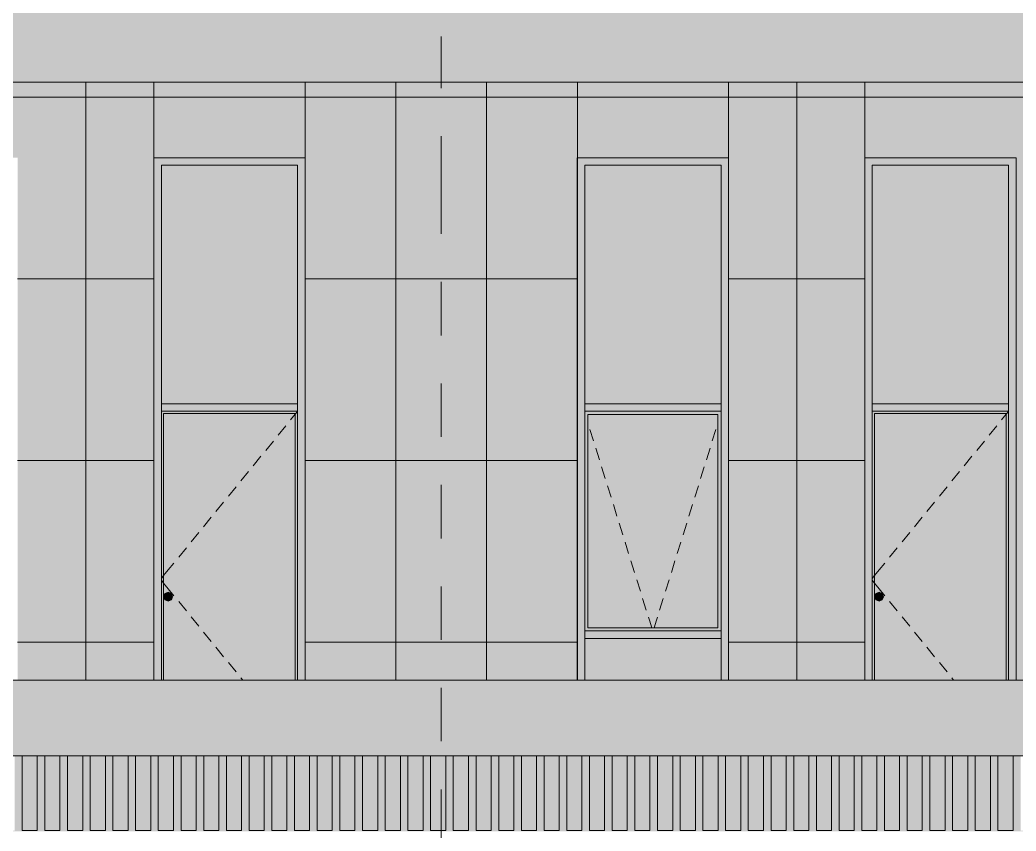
# Model space of a CAD drawing. Header units: millimetres. Extents: x 1499747 to 4341325, y -28481 to 441852.
# Drawn here: x 4110778 to 4117362, y 368581 to 373938 of the extents above; entities that cross this region are included whole.
import ezdxf

# ---------------------------------------------------------------- set-up
doc = ezdxf.new("R2010")
doc.units = ezdxf.units.MM
doc.header["$MEASUREMENT"] = 0
doc.layers.add('Чертеж и Рисунок', color=7, linetype='Continuous')

msp = doc.modelspace()

# ---------------------------------------------------------------- hatches: boundary and pattern name
at = {"layer": 'Чертеж и Рисунок', "linetype": 'Continuous', "lineweight": 0, "true_color": 0xbc9a89}
msp.add_hatch(color=33, dxfattribs=at).paths.add_polyline_path([(4127512.7, 374028.4), (4104262.7, 374028.4), (4104262.7, 373528.4), (4127512.7, 373528.4)])
at = {"layer": 'Чертеж и Рисунок', "linetype": 'Continuous', "lineweight": 0, "true_color": 0x868d8e}
msp.add_hatch(color=252, dxfattribs=at).paths.add_polyline_path([(4103762.7, 373528.4), (4103762.7, 363828.4), (4105062.7, 363828.4), (4105062.7, 368078.4), (4106062.7, 368078.4), (4106062.7, 363828.4), (4106962.7, 363828.4), (4106962.7, 368078.4), (4107962.7, 368078.4), (4107962.7, 363828.4), (4109187.7, 363828.4), (4109187.7, 368578.4), (4103892.6, 368578.4), (4103892.6, 369078.4), (4104523.1, 369078.4), (4104523.1, 369578.4), (4105062.2, 369578.4), (4105062.2, 373028.4), (4106062.2, 373028.4), (4106062.2, 369578.4), (4106962.3, 369578.4), (4106962.3, 373028.4), (4107962.3, 373028.4), (4107962.3, 369578.4), (4109763.2, 369578.4), (4109763.2, 373028.4), (4110763.2, 373028.4), (4110763.2, 369578.4), (4111662.8, 369578.4), (4111662.8, 373028.4), (4112662.8, 373028.4), (4112662.8, 369578.4), (4114462.2, 369578.4), (4114462.2, 373028.4), (4115462.2, 373028.4), (4115462.2, 369578.4), (4116362.2, 369578.4), (4116362.2, 373028.4), (4117362.2, 373028.4), (4117362.2, 369578.4), (4118512.7, 369578.4), (4118512.7, 369078.4), (4119262.7, 369078.4), (4119262.7, 373028.4), (4120262.7, 373028.4), (4120262.7, 369078.4), (4121162.7, 369078.4), (4121162.7, 373028.4), (4122162.7, 373028.4), (4122162.7, 369078.4), (4122662.7, 369078.4), (4122662.7, 373528.4)])
at = {"layer": 'Чертеж и Рисунок', "linetype": 'Continuous', "lineweight": 0, "true_color": 0x2e2e2e}
for points in [[(4112662.7, 373028.4), (4111662.8, 373028.4), (4111712.8, 372978.4), (4112612.8, 372978.4)], [(4111662.8, 373028.4), (4111662.8, 371378.4), (4111712.8, 371378.4), (4111712.8, 372978.4)], [(4112612.8, 372978.4), (4112612.8, 371378.4), (4112662.8, 371378.4), (4112662.8, 373028.4), (4112662.7, 373028.4)], [(4115462.1, 373028.4), (4114462.2, 373028.4), (4114512.2, 372978.4), (4115412.2, 372978.4)], [(4114462.2, 373028.4), (4114462.2, 371378.4), (4114512.2, 371378.4), (4114512.2, 372978.4)], [(4115462.1, 373028.4), (4115412.2, 372978.4), (4115412.2, 371378.4), (4115462.2, 371378.4), (4115462.2, 373028.4)], [(4117362.1, 373028.4), (4116362.2, 373028.4), (4116412.2, 372978.4), (4117312.2, 372978.4)], [(4116362.2, 373028.4), (4116362.2, 371378.4), (4116412.2, 371378.4), (4116412.2, 372978.4)], [(4117312.2, 371378.4), (4117362.2, 371378.4), (4117362.2, 373028.4), (4117362.1, 373028.4), (4117312.2, 372978.4)], [(4111712.8, 371378.4), (4111662.8, 371378.4), (4111662.8, 369578.4), (4111712.8, 369578.4)], [(4111712.8, 371353.4), (4112612.8, 371353.4), (4112612.8, 371403.4), (4111712.8, 371403.4)], [(4112612.8, 371378.4), (4112612.8, 369578.4), (4112662.8, 369578.4), (4112662.8, 371378.4)], [(4114462.2, 371378.4), (4114462.2, 369878.4), (4114512.2, 369878.4), (4114512.2, 371378.4)], [(4114512.2, 371403.4), (4114512.2, 371353.4), (4115412.2, 371353.4), (4115412.2, 371403.4)], [(4115462.2, 369878.4), (4115462.2, 371378.4), (4115412.2, 371378.4), (4115412.2, 369878.4)], [(4116362.2, 371378.4), (4116362.2, 369578.4), (4116412.2, 369578.4), (4116412.2, 371378.4)], [(4117312.2, 371403.4), (4116412.2, 371403.4), (4116412.2, 371353.4), (4117312.2, 371353.4)], [(4117312.2, 371378.4), (4117312.2, 369578.4), (4117362.2, 369578.4), (4117362.2, 371378.4)], [(4114462.2, 369878.4), (4114462.2, 369578.4), (4114512.2, 369578.4), (4114512.2, 369878.4)], [(4114512.2, 369903.4), (4114512.2, 369853.4), (4115412.2, 369853.4), (4115412.2, 369903.4)], [(4115412.2, 369878.4), (4115412.2, 369578.4), (4115462.2, 369578.4), (4115462.2, 369878.4)], [(4105023.1, 369078.4), (4118012.7, 369078.4), (4118012.7, 369578.4), (4105023.1, 369578.4)]]:
    msp.add_hatch(color=250, dxfattribs=at).paths.add_polyline_path(points)
at = {"layer": 'Чертеж и Рисунок', "linetype": 'Continuous', "lineweight": 0, "true_color": 0x84adf9}
for points in [[(4111712.8, 372978.4), (4111712.8, 371403.4), (4112612.8, 371403.4), (4112612.8, 372978.4)], [(4115412.2, 372978.4), (4114512.2, 372978.4), (4114512.2, 371403.4), (4115412.2, 371403.4)], [(4117312.2, 372978.4), (4116412.2, 372978.4), (4116412.2, 371403.4), (4117312.2, 371403.4)], [(4114532.2, 369923.4), (4115392.2, 369923.4), (4115392.2, 371333.4), (4114532.2, 371333.4)], [(4114512.2, 369853.4), (4114512.2, 369578.4), (4115412.2, 369578.4), (4115412.2, 369853.4)]]:
    msp.add_hatch(color=161, dxfattribs=at).paths.add_polyline_path(points)
at = {"layer": 'Чертеж и Рисунок', "linetype": 'Continuous', "lineweight": 0, "true_color": 0xf7fdff}
for points in [[(4111712.8, 369578.4), (4111727.8, 369578.4), (4111727.8, 371338.4), (4111712.8, 371353.4)], [(4111712.8, 371353.4), (4111727.8, 371338.4), (4112597.8, 371338.4), (4112612.8, 371353.4)], [(4112597.8, 369578.4), (4112612.8, 369578.4), (4112612.8, 371353.4), (4112597.8, 371338.4)], [(4114512.2, 369903.4), (4114532.2, 369923.4), (4114532.2, 371333.4), (4114512.2, 371353.4)], [(4115412.2, 371353.4), (4114512.2, 371353.4), (4114532.2, 371333.4), (4115392.2, 371333.4)], [(4115412.2, 369903.4), (4115412.2, 371353.4), (4115392.2, 371333.4), (4115392.2, 369923.4)], [(4116412.2, 369578.4), (4116427.2, 369578.4), (4116427.2, 371338.4), (4116412.2, 371353.4)], [(4116412.2, 371353.4), (4116427.2, 371338.4), (4117297.2, 371338.4), (4117312.2, 371353.4)], [(4117297.2, 369578.4), (4117312.2, 369578.4), (4117312.2, 371353.4), (4117297.2, 371338.4)], [(4115412.2, 369903.4), (4115392.2, 369923.4), (4114532.2, 369923.4), (4114512.2, 369903.4)]]:
    msp.add_hatch(color=7, dxfattribs=at).paths.add_polyline_path(points)
at = {"layer": 'Чертеж и Рисунок', "linetype": 'Continuous', "lineweight": 0, "true_color": 0x84adf9}
h = msp.add_hatch(color=161, dxfattribs=at)
h.paths.add_polyline_path([(4111727.8, 369578.4), (4112597.8, 369578.4), (4112597.8, 371338.4), (4111727.8, 371338.4)])
h.paths.add_polyline_path([(4111728, 370128.4), (4111736.7, 370149.5), (4111757.8, 370158.2), (4111778.8, 370149.5), (4111787.5, 370128.4), (4111778.8, 370107.4), (4111757.8, 370098.7), (4111736.7, 370107.4)], flags=0)
h = msp.add_hatch(color=161, dxfattribs=at)
h.paths.add_polyline_path([(4116427.2, 371338.4), (4116427.2, 369578.4), (4117297.2, 369578.4), (4117297.2, 371338.4)])
h.paths.add_polyline_path([(4116427.4, 370128.4), (4116436.1, 370149.5), (4116457.2, 370158.2), (4116478.2, 370149.5), (4116486.9, 370128.4), (4116478.2, 370107.4), (4116457.2, 370098.7), (4116436.1, 370107.4)], flags=0)
at = {"layer": 'Чертеж и Рисунок', "linetype": 'Continuous', "lineweight": 0, "true_color": 0x6e2a0f}
for points in [[(4111736.5, 370128.4), (4111742.8, 370143.5), (4111736.7, 370149.5), (4111728, 370128.4)], [(4111742.8, 370113.4), (4111736.5, 370128.4), (4111728, 370128.4), (4111736.7, 370107.4)], [(4111741.5, 370128.4), (4111746.3, 370139.9), (4111742.8, 370143.5), (4111736.5, 370128.4)], [(4111746.3, 370116.9), (4111741.5, 370128.4), (4111736.5, 370128.4), (4111742.8, 370113.4)], [(4111742.8, 370143.5), (4111757.8, 370149.7), (4111757.8, 370158.2), (4111736.7, 370149.5)], [(4111746.5, 370128.4), (4111749.8, 370136.4), (4111746.3, 370139.9), (4111741.5, 370128.4)], [(4111749.8, 370120.4), (4111746.5, 370128.4), (4111741.5, 370128.4), (4111746.3, 370116.9)], [(4111746.3, 370139.9), (4111757.8, 370144.7), (4111757.8, 370149.7), (4111742.8, 370143.5)], [(4111757.8, 370112.2), (4111746.3, 370116.9), (4111742.8, 370113.4), (4111757.8, 370107.2)], [(4111749.8, 370136.4), (4111757.8, 370139.8), (4111757.8, 370144.7), (4111746.3, 370139.9)], [(4111757.8, 370117.1), (4111749.8, 370120.4), (4111746.3, 370116.9), (4111757.8, 370112.2)], [(4111750.3, 370135.9), (4111747.3, 370128.4), (4111750.3, 370121), (4111756.3, 370118.6), (4111756.3, 370138.3)], [(4111759.3, 370135.5), (4111759.3, 370138.4), (4111756.3, 370138.4), (4111756.3, 370135.5)], [(4111759.3, 370128.4), (4111759.3, 370135.5), (4111756.3, 370135.5), (4111756.3, 370128.4)], [(4111759.3, 370121.4), (4111759.3, 370128.4), (4111756.3, 370128.4), (4111756.3, 370121.4)], [(4111759.3, 370118.4), (4111759.3, 370121.4), (4111756.3, 370121.4), (4111756.3, 370118.4)], [(4111757.8, 370138.9), (4111756.6, 370138.4), (4111759, 370138.4)], [(4111759, 370118.4), (4111756.6, 370118.4), (4111757.8, 370117.9)], [(4111757.8, 370149.7), (4111772.8, 370143.5), (4111778.8, 370149.5), (4111757.8, 370158.2)], [(4111757.8, 370144.7), (4111769.3, 370139.9), (4111772.8, 370143.5), (4111757.8, 370149.7)], [(4111757.8, 370139.8), (4111765.8, 370136.4), (4111769.3, 370139.9), (4111757.8, 370144.7)], [(4111765.8, 370120.4), (4111757.8, 370117.1), (4111757.8, 370112.2), (4111769.3, 370116.9)], [(4111769.3, 370116.9), (4111757.8, 370112.2), (4111757.8, 370107.2), (4111772.8, 370113.4)], [(4111759.3, 370138.3), (4111759.3, 370118.6), (4111765.2, 370121), (4111768.3, 370128.4), (4111765.2, 370135.9)], [(4111765.8, 370136.4), (4111769.1, 370128.4), (4111774, 370128.4), (4111769.3, 370139.9)], [(4111769.1, 370128.4), (4111765.8, 370120.4), (4111769.3, 370116.9), (4111774, 370128.4)], [(4111769.3, 370139.9), (4111774, 370128.4), (4111779, 370128.4), (4111772.8, 370143.5)], [(4111774, 370128.4), (4111769.3, 370116.9), (4111772.8, 370113.4), (4111779, 370128.4)], [(4111772.8, 370143.5), (4111779, 370128.4), (4111787.5, 370128.4), (4111778.8, 370149.5)], [(4111779, 370128.4), (4111772.8, 370113.4), (4111778.8, 370107.4), (4111787.5, 370128.4)], [(4116435.9, 370128.4), (4116442.2, 370143.5), (4116436.1, 370149.5), (4116427.4, 370128.4)], [(4116442.2, 370113.4), (4116435.9, 370128.4), (4116427.4, 370128.4), (4116436.1, 370107.4)], [(4116440.9, 370128.4), (4116445.7, 370139.9), (4116442.2, 370143.5), (4116435.9, 370128.4)], [(4116445.7, 370116.9), (4116440.9, 370128.4), (4116435.9, 370128.4), (4116442.2, 370113.4)], [(4116442.2, 370143.5), (4116457.2, 370149.7), (4116457.2, 370158.2), (4116436.1, 370149.5)], [(4116445.9, 370128.4), (4116449.2, 370136.4), (4116445.7, 370139.9), (4116440.9, 370128.4)], [(4116449.2, 370120.4), (4116445.9, 370128.4), (4116440.9, 370128.4), (4116445.7, 370116.9)], [(4116445.7, 370139.9), (4116457.2, 370144.7), (4116457.2, 370149.7), (4116442.2, 370143.5)], [(4116457.2, 370112.2), (4116445.7, 370116.9), (4116442.2, 370113.4), (4116457.2, 370107.2)], [(4116449.2, 370136.4), (4116457.2, 370139.8), (4116457.2, 370144.7), (4116445.7, 370139.9)], [(4116457.2, 370117.1), (4116449.2, 370120.4), (4116445.7, 370116.9), (4116457.2, 370112.2)], [(4116446.7, 370128.4), (4116449.7, 370121), (4116455.7, 370118.6), (4116455.7, 370138.3), (4116449.7, 370135.9)], [(4116458.7, 370135.5), (4116458.7, 370138.4), (4116455.7, 370138.4), (4116455.7, 370135.5)], [(4116458.7, 370128.4), (4116458.7, 370135.5), (4116455.7, 370135.5), (4116455.7, 370128.4)], [(4116458.7, 370121.4), (4116458.7, 370128.4), (4116455.7, 370128.4), (4116455.7, 370121.4)], [(4116458.7, 370118.4), (4116458.7, 370121.4), (4116455.7, 370121.4), (4116455.7, 370118.4)], [(4116456, 370138.4), (4116458.4, 370138.4), (4116457.2, 370138.9)], [(4116456, 370118.4), (4116457.2, 370117.9), (4116458.4, 370118.4)], [(4116457.2, 370149.7), (4116472.2, 370143.5), (4116478.2, 370149.5), (4116457.2, 370158.2)], [(4116457.2, 370144.7), (4116468.7, 370139.9), (4116472.2, 370143.5), (4116457.2, 370149.7)], [(4116457.2, 370139.8), (4116465.2, 370136.4), (4116468.7, 370139.9), (4116457.2, 370144.7)], [(4116465.2, 370120.4), (4116457.2, 370117.1), (4116457.2, 370112.2), (4116468.7, 370116.9)], [(4116468.7, 370116.9), (4116457.2, 370112.2), (4116457.2, 370107.2), (4116472.2, 370113.4)], [(4116458.7, 370138.3), (4116458.7, 370118.6), (4116464.6, 370121), (4116467.7, 370128.4), (4116464.6, 370135.9)], [(4116465.2, 370136.4), (4116468.5, 370128.4), (4116473.4, 370128.4), (4116468.7, 370139.9)], [(4116468.5, 370128.4), (4116465.2, 370120.4), (4116468.7, 370116.9), (4116473.4, 370128.4)], [(4116468.7, 370139.9), (4116473.4, 370128.4), (4116478.4, 370128.4), (4116472.2, 370143.5)], [(4116473.4, 370128.4), (4116468.7, 370116.9), (4116472.2, 370113.4), (4116478.4, 370128.4)], [(4116472.2, 370143.5), (4116478.4, 370128.4), (4116486.9, 370128.4), (4116478.2, 370149.5)], [(4116478.4, 370128.4), (4116472.2, 370113.4), (4116478.2, 370107.4), (4116486.9, 370128.4)], [(4111757.8, 370107.2), (4111742.8, 370113.4), (4111736.7, 370107.4), (4111757.8, 370098.7)], [(4111772.8, 370113.4), (4111757.8, 370107.2), (4111757.8, 370098.7), (4111778.8, 370107.4)], [(4116457.2, 370107.2), (4116442.2, 370113.4), (4116436.1, 370107.4), (4116457.2, 370098.7)], [(4116472.2, 370113.4), (4116457.2, 370107.2), (4116457.2, 370098.7), (4116478.2, 370107.4)]]:
    msp.add_hatch(color=26, dxfattribs=at).paths.add_polyline_path(points)
h = msp.add_hatch(color=26, dxfattribs=at)
h.paths.add_polyline_path([(4111746.5, 370128.4), (4111749.8, 370120.4), (4111757.8, 370117.1), (4111765.8, 370120.4), (4111769.1, 370128.4), (4111765.8, 370136.4), (4111757.8, 370139.8), (4111749.8, 370136.4)])
h.paths.add_polyline_path([(4111747.3, 370128.4), (4111750.3, 370135.9), (4111756.3, 370138.3), (4111756.3, 370138.4), (4111756.6, 370138.4), (4111757.8, 370138.9), (4111759, 370138.4), (4111759.3, 370138.4), (4111759.3, 370138.3), (4111765.2, 370135.9), (4111768.3, 370128.4), (4111765.2, 370121), (4111759.3, 370118.6), (4111759.3, 370118.4), (4111759, 370118.4), (4111757.8, 370117.9), (4111756.6, 370118.4), (4111756.3, 370118.4), (4111756.3, 370118.6), (4111750.3, 370121)], flags=0)
h = msp.add_hatch(color=26, dxfattribs=at)
h.paths.add_polyline_path([(4116445.9, 370128.4), (4116449.2, 370120.4), (4116457.2, 370117.1), (4116465.2, 370120.4), (4116468.5, 370128.4), (4116465.2, 370136.4), (4116457.2, 370139.8), (4116449.2, 370136.4)])
h.paths.add_polyline_path([(4116446.7, 370128.4), (4116449.7, 370135.9), (4116455.7, 370138.3), (4116455.7, 370138.4), (4116456, 370138.4), (4116457.2, 370138.9), (4116458.4, 370138.4), (4116458.7, 370138.4), (4116458.7, 370138.3), (4116464.6, 370135.9), (4116467.7, 370128.4), (4116464.6, 370121), (4116458.7, 370118.6), (4116458.7, 370118.4), (4116458.4, 370118.4), (4116457.2, 370117.9), (4116456, 370118.4), (4116455.7, 370118.4), (4116455.7, 370118.6), (4116449.7, 370121)], flags=0)
at = {"layer": 'Чертеж и Рисунок', "linetype": 'Continuous', "lineweight": 0, "true_color": 0xffffff}
msp.add_hatch(color=7, dxfattribs=at).paths.add_polyline_path([(4105092.7, 369078.4), (4105023.1, 369078.4), (4105023.1, 368578.4), (4118012.7, 368578.4), (4118012.7, 369078.4), (4117942.7, 369078.4), (4117942.7, 368583.8), (4117842.7, 368583.8), (4117842.7, 369078.4), (4117792.7, 369078.4), (4117792.7, 368583.8), (4117692.7, 368583.8), (4117692.7, 369078.4), (4117642.7, 369078.4), (4117642.7, 368583.8), (4117542.7, 368583.8), (4117542.7, 369078.4), (4117492.7, 369078.4), (4117492.7, 368583.8), (4117392.7, 368583.8), (4117392.7, 369078.4), (4117342.7, 369078.4), (4117342.7, 368583.8), (4117242.7, 368583.8), (4117242.7, 369078.4), (4117192.7, 369078.4), (4117192.7, 368583.8), (4117092.7, 368583.8), (4117092.7, 369078.4), (4117042.7, 369078.4), (4117042.7, 368583.8), (4116942.7, 368583.8), (4116942.7, 369078.4), (4116892.7, 369078.4), (4116892.7, 368583.8), (4116792.7, 368583.8), (4116792.7, 369078.4), (4116742.7, 369078.4), (4116742.7, 368583.8), (4116642.7, 368583.8), (4116642.7, 369078.4), (4116592.7, 369078.4), (4116592.7, 368583.8), (4116492.7, 368583.8), (4116492.7, 369078.4), (4116442.7, 369078.4), (4116442.7, 368583.8), (4116342.7, 368583.8), (4116342.7, 369078.4), (4116292.7, 369078.4), (4116292.7, 368583.8), (4116192.7, 368583.8), (4116192.7, 369078.4), (4116142.7, 369078.4), (4116142.7, 368583.8), (4116042.7, 368583.8), (4116042.7, 369078.4), (4115992.7, 369078.4), (4115992.7, 368583.8), (4115892.7, 368583.8), (4115892.7, 369078.4), (4115842.7, 369078.4), (4115842.7, 368583.8), (4115742.7, 368583.8), (4115742.7, 369078.4), (4115692.7, 369078.4), (4115692.7, 368583.8), (4115592.7, 368583.8), (4115592.7, 369078.4), (4115542.7, 369078.4), (4115542.7, 368583.8), (4115442.7, 368583.8), (4115442.7, 369078.4), (4115392.7, 369078.4), (4115392.7, 368583.8), (4115292.7, 368583.8), (4115292.7, 369078.4), (4115242.7, 369078.4), (4115242.7, 368583.8), (4115142.7, 368583.8), (4115142.7, 369078.4), (4115092.7, 369078.4), (4115092.7, 368583.8), (4114992.7, 368583.8), (4114992.7, 369078.4), (4114942.7, 369078.4), (4114942.7, 368583.8), (4114842.7, 368583.8), (4114842.7, 369078.4), (4114792.7, 369078.4), (4114792.7, 368583.8), (4114692.7, 368583.8), (4114692.7, 369078.4), (4114642.7, 369078.4), (4114642.7, 368583.8), (4114542.7, 368583.8), (4114542.7, 369078.4), (4114492.7, 369078.4), (4114492.7, 368583.8), (4114392.7, 368583.8), (4114392.7, 369078.4), (4114342.7, 369078.4), (4114342.7, 368583.8), (4114242.7, 368583.8), (4114242.7, 369078.4), (4114192.7, 369078.4), (4114192.7, 368583.8), (4114092.7, 368583.8), (4114092.7, 369078.4), (4114042.7, 369078.4), (4114042.7, 368583.8), (4113942.7, 368583.8), (4113942.7, 369078.4), (4113892.7, 369078.4), (4113892.7, 368583.8), (4113792.7, 368583.8), (4113792.7, 369078.4), (4113742.7, 369078.4), (4113742.7, 368583.8), (4113642.7, 368583.8), (4113642.7, 369078.4), (4113592.7, 369078.4), (4113592.7, 368583.8), (4113492.7, 368583.8), (4113492.7, 369078.4), (4113442.7, 369078.4), (4113442.7, 368583.8), (4113342.7, 368583.8), (4113342.7, 369078.4), (4113292.7, 369078.4), (4113292.7, 368583.8), (4113192.7, 368583.8), (4113192.7, 369078.4), (4113142.7, 369078.4), (4113142.7, 368583.8), (4113042.7, 368583.8), (4113042.7, 369078.4), (4112992.7, 369078.4), (4112992.7, 368583.8), (4112892.7, 368583.8), (4112892.7, 369078.4), (4112842.7, 369078.4), (4112842.7, 368583.8), (4112742.7, 368583.8), (4112742.7, 369078.4), (4112692.7, 369078.4), (4112692.7, 368583.8), (4112592.7, 368583.8), (4112592.7, 369078.4), (4112542.7, 369078.4), (4112542.7, 368583.8), (4112442.7, 368583.8), (4112442.7, 369078.4), (4112392.7, 369078.4), (4112392.7, 368583.8), (4112292.7, 368583.8), (4112292.7, 369078.4), (4112242.7, 369078.4), (4112242.7, 368583.8), (4112142.7, 368583.8), (4112142.7, 369078.4), (4112092.7, 369078.4), (4112092.7, 368583.8), (4111992.7, 368583.8), (4111992.7, 369078.4), (4111942.7, 369078.4), (4111942.7, 368583.8), (4111842.7, 368583.8), (4111842.7, 369078.4), (4111792.7, 369078.4), (4111792.7, 368583.8), (4111692.7, 368583.8), (4111692.7, 369078.4), (4111642.7, 369078.4), (4111642.7, 368583.8), (4111542.7, 368583.8), (4111542.7, 369078.4), (4111492.7, 369078.4), (4111492.7, 368583.8), (4111392.7, 368583.8), (4111392.7, 369078.4), (4111342.7, 369078.4), (4111342.7, 368583.8), (4111242.7, 368583.8), (4111242.7, 369078.4), (4111192.7, 369078.4), (4111192.7, 368583.8), (4111092.7, 368583.8), (4111092.7, 369078.4), (4111042.7, 369078.4), (4111042.7, 368583.8), (4110942.7, 368583.8), (4110942.7, 369078.4), (4110892.7, 369078.4), (4110892.7, 368583.8), (4110792.7, 368583.8), (4110792.7, 369078.4), (4110742.7, 369078.4), (4110742.7, 368583.8), (4110642.7, 368583.8), (4110642.7, 369078.4), (4110592.7, 369078.4), (4110592.7, 368583.8), (4110492.7, 368583.8), (4110492.7, 369078.4), (4110442.7, 369078.4), (4110442.7, 368583.8), (4110342.7, 368583.8), (4110342.7, 369078.4), (4110292.7, 369078.4), (4110292.7, 368583.8), (4110192.7, 368583.8), (4110192.7, 369078.4), (4110142.7, 369078.4), (4110142.7, 368583.8), (4110042.7, 368583.8), (4110042.7, 369078.4), (4109992.7, 369078.4), (4109992.7, 368583.8), (4109892.7, 368583.8), (4109892.7, 369078.4), (4109842.7, 369078.4), (4109842.7, 368583.8), (4109742.7, 368583.8), (4109742.7, 369078.4), (4109692.7, 369078.4), (4109692.7, 368583.8), (4109592.7, 368583.8), (4109592.7, 369078.4), (4109542.7, 369078.4), (4109542.7, 368583.8), (4109442.7, 368583.8), (4109442.7, 369078.4), (4109392.7, 369078.4), (4109392.7, 368583.8), (4109292.7, 368583.8), (4109292.7, 369078.4), (4109242.7, 369078.4), (4109242.7, 368583.8), (4109142.7, 368583.8), (4109142.7, 369078.4), (4109092.7, 369078.4), (4109092.7, 368583.8), (4108992.7, 368583.8), (4108992.7, 369078.4), (4108942.7, 369078.4), (4108942.7, 368583.8), (4108842.7, 368583.8), (4108842.7, 369078.4), (4108792.7, 369078.4), (4108792.7, 368583.8), (4108692.7, 368583.8), (4108692.7, 369078.4), (4108642.7, 369078.4), (4108642.7, 368583.8), (4108542.7, 368583.8), (4108542.7, 369078.4), (4108492.7, 369078.4), (4108492.7, 368583.8), (4108392.7, 368583.8), (4108392.7, 369078.4), (4108342.7, 369078.4), (4108342.7, 368583.8), (4108242.7, 368583.8), (4108242.7, 369078.4), (4108192.7, 369078.4), (4108192.7, 368583.8), (4108092.7, 368583.8), (4108092.7, 369078.4), (4108042.7, 369078.4), (4108042.7, 368583.8), (4107942.7, 368583.8), (4107942.7, 369078.4), (4107892.7, 369078.4), (4107892.7, 368583.8), (4107792.7, 368583.8), (4107792.7, 369078.4), (4107742.7, 369078.4), (4107742.7, 368583.8), (4107642.7, 368583.8), (4107642.7, 369078.4), (4107592.7, 369078.4), (4107592.7, 368583.8), (4107492.7, 368583.8), (4107492.7, 369078.4), (4107442.7, 369078.4), (4107442.7, 368583.8), (4107342.7, 368583.8), (4107342.7, 369078.4), (4107292.7, 369078.4), (4107292.7, 368583.8), (4107192.7, 368583.8), (4107192.7, 369078.4), (4107142.7, 369078.4), (4107142.7, 368583.8), (4107042.7, 368583.8), (4107042.7, 369078.4), (4106992.7, 369078.4), (4106992.7, 368583.8), (4106892.7, 368583.8), (4106892.7, 369078.4), (4106842.7, 369078.4), (4106842.7, 368583.8), (4106742.7, 368583.8), (4106742.7, 369078.4), (4106692.7, 369078.4), (4106692.7, 368583.8), (4106592.7, 368583.8), (4106592.7, 369078.4), (4106542.7, 369078.4), (4106542.7, 368583.8), (4106442.7, 368583.8), (4106442.7, 369078.4), (4106392.7, 369078.4), (4106392.7, 368583.8), (4106292.7, 368583.8), (4106292.7, 369078.4), (4106242.7, 369078.4), (4106242.7, 368583.8), (4106142.7, 368583.8), (4106142.7, 369078.4), (4106092.7, 369078.4), (4106092.7, 368583.8), (4105992.7, 368583.8), (4105992.7, 369078.4), (4105942.7, 369078.4), (4105942.7, 368583.8), (4105842.7, 368583.8), (4105842.7, 369078.4), (4105792.7, 369078.4), (4105792.7, 368583.8), (4105692.7, 368583.8), (4105692.7, 369078.4), (4105642.7, 369078.4), (4105642.7, 368583.8), (4105542.7, 368583.8), (4105542.7, 369078.4), (4105492.7, 369078.4), (4105492.7, 368583.8), (4105392.7, 368583.8), (4105392.7, 369078.4), (4105342.7, 369078.4), (4105342.7, 368583.8), (4105242.7, 368583.8), (4105242.7, 369078.4), (4105192.7, 369078.4), (4105192.7, 368583.8), (4105092.7, 368583.8)])
at = {"layer": 'Чертеж и Рисунок', "linetype": 'Continuous', "lineweight": 0, "true_color": 0x3264ff}
for points in [[(4110792.7, 369078.4), (4110792.7, 368583.8), (4110892.7, 368583.8), (4110892.7, 369078.4)], [(4110942.7, 369078.4), (4110942.7, 368583.8), (4111042.7, 368583.8), (4111042.7, 369078.4)], [(4111092.7, 369078.4), (4111092.7, 368583.8), (4111192.7, 368583.8), (4111192.7, 369078.4)], [(4111242.7, 369078.4), (4111242.7, 368583.8), (4111342.7, 368583.8), (4111342.7, 369078.4)], [(4111392.7, 369078.4), (4111392.7, 368583.8), (4111492.7, 368583.8), (4111492.7, 369078.4)], [(4111542.7, 369078.4), (4111542.7, 368583.8), (4111642.7, 368583.8), (4111642.7, 369078.4)], [(4111692.7, 369078.4), (4111692.7, 368583.8), (4111792.7, 368583.8), (4111792.7, 369078.4)], [(4111842.7, 369078.4), (4111842.7, 368583.8), (4111942.7, 368583.8), (4111942.7, 369078.4)], [(4111992.7, 369078.4), (4111992.7, 368583.8), (4112092.7, 368583.8), (4112092.7, 369078.4)], [(4112142.7, 369078.4), (4112142.7, 368583.8), (4112242.7, 368583.8), (4112242.7, 369078.4)], [(4112292.7, 369078.4), (4112292.7, 368583.8), (4112392.7, 368583.8), (4112392.7, 369078.4)], [(4112442.7, 369078.4), (4112442.7, 368583.8), (4112542.7, 368583.8), (4112542.7, 369078.4)], [(4112592.7, 369078.4), (4112592.7, 368583.8), (4112692.7, 368583.8), (4112692.7, 369078.4)], [(4112742.7, 369078.4), (4112742.7, 368583.8), (4112842.7, 368583.8), (4112842.7, 369078.4)], [(4112892.7, 369078.4), (4112892.7, 368583.8), (4112992.7, 368583.8), (4112992.7, 369078.4)], [(4113042.7, 369078.4), (4113042.7, 368583.8), (4113142.7, 368583.8), (4113142.7, 369078.4)], [(4113192.7, 369078.4), (4113192.7, 368583.8), (4113292.7, 368583.8), (4113292.7, 369078.4)], [(4113342.7, 369078.4), (4113342.7, 368583.8), (4113442.7, 368583.8), (4113442.7, 369078.4)], [(4113492.7, 369078.4), (4113492.7, 368583.8), (4113592.7, 368583.8), (4113592.7, 369078.4)], [(4113642.7, 369078.4), (4113642.7, 368583.8), (4113742.7, 368583.8), (4113742.7, 369078.4)], [(4113792.7, 369078.4), (4113792.7, 368583.8), (4113892.7, 368583.8), (4113892.7, 369078.4)], [(4114092.7, 369078.4), (4114092.7, 368583.8), (4114192.7, 368583.8), (4114192.7, 369078.4)], [(4114242.7, 369078.4), (4114242.7, 368583.8), (4114342.7, 368583.8), (4114342.7, 369078.4)], [(4114542.7, 369078.4), (4114542.7, 368583.8), (4114642.7, 368583.8), (4114642.7, 369078.4)], [(4114692.7, 369078.4), (4114692.7, 368583.8), (4114792.7, 368583.8), (4114792.7, 369078.4)], [(4114842.7, 369078.4), (4114842.7, 368583.8), (4114942.7, 368583.8), (4114942.7, 369078.4)], [(4114992.7, 369078.4), (4114992.7, 368583.8), (4115092.7, 368583.8), (4115092.7, 369078.4)], [(4115142.7, 369078.4), (4115142.7, 368583.8), (4115242.7, 368583.8), (4115242.7, 369078.4)], [(4115292.7, 369078.4), (4115292.7, 368583.8), (4115392.7, 368583.8), (4115392.7, 369078.4)], [(4115742.7, 369078.4), (4115742.7, 368583.8), (4115842.7, 368583.8), (4115842.7, 369078.4)], [(4115892.7, 369078.4), (4115892.7, 368583.8), (4115992.7, 368583.8), (4115992.7, 369078.4)], [(4116042.7, 369078.4), (4116042.7, 368583.8), (4116142.7, 368583.8), (4116142.7, 369078.4)], [(4116492.7, 369078.4), (4116492.7, 368583.8), (4116592.7, 368583.8), (4116592.7, 369078.4)], [(4116642.7, 369078.4), (4116642.7, 368583.8), (4116742.7, 368583.8), (4116742.7, 369078.4)]]:
    msp.add_hatch(color=150, dxfattribs=at).paths.add_polyline_path(points)
at = {"layer": 'Чертеж и Рисунок', "linetype": 'Continuous', "lineweight": 0, "true_color": 0xfcfb00}
for points in [[(4113942.7, 369078.4), (4113942.7, 368583.8), (4114042.7, 368583.8), (4114042.7, 369078.4)], [(4114392.7, 369078.4), (4114392.7, 368583.8), (4114492.7, 368583.8), (4114492.7, 369078.4)], [(4115442.7, 368583.8), (4115542.7, 368583.8), (4115542.7, 369078.4), (4115442.7, 369078.4)], [(4115592.7, 369078.4), (4115592.7, 368583.8), (4115692.7, 368583.8), (4115692.7, 369078.4)], [(4116792.7, 369078.4), (4116792.7, 368583.8), (4116892.7, 368583.8), (4116892.7, 369078.4)], [(4116942.7, 369078.4), (4116942.7, 368583.8), (4117042.7, 368583.8), (4117042.7, 369078.4)], [(4117092.7, 369078.4), (4117092.7, 368583.8), (4117192.7, 368583.8), (4117192.7, 369078.4)], [(4117242.7, 369078.4), (4117242.7, 368583.8), (4117342.7, 368583.8), (4117342.7, 369078.4)]]:
    msp.add_hatch(color=2, dxfattribs=at).paths.add_polyline_path(points)
at = {"layer": 'Чертеж и Рисунок', "linetype": 'Continuous', "lineweight": 0, "true_color": 0xec4f13}
for points in [[(4116192.7, 369078.4), (4116192.7, 368583.8), (4116292.7, 368583.8), (4116292.7, 369078.4)], [(4116342.7, 369078.4), (4116342.7, 368583.8), (4116442.7, 368583.8), (4116442.7, 369078.4)]]:
    msp.add_hatch(color=20, dxfattribs=at).paths.add_polyline_path(points)

# ---------------------------------------------------------------- linework, layer by layer
at = {"layer": 'Чертеж и Рисунок', "color": 8, "linetype": 'Continuous', "lineweight": 15}
for points in [[(4113562.7, 373487.2), (4113562.7, 373828.4)], [(4113562.7, 372828.4), (4113562.7, 373169.7)], [(4113562.7, 372828.4), (4113562.7, 372525.1)], [(4113562.7, 372207.6), (4113562.7, 371854.8)], [(4113562.7, 371537.3), (4113562.7, 371184.6)], [(4113562.7, 370867.1), (4113562.7, 370514.3)], [(4113562.7, 370196.8), (4113562.7, 369844)], [(4113562.7, 369526.5), (4113562.7, 369173.7)], [(4113562.7, 368856.2), (4113562.7, 368503.4)]]:
    msp.add_lwpolyline(points, dxfattribs=at)
at = {"layer": 'Чертеж и Рисунок', "color": 7, "linetype": 'Continuous', "lineweight": 5}
for points in [[(4104262.7, 373528.4), (4127512.7, 373528.4)], [(4111662.8, 369578.4), (4111662.8, 373028.4)], [(4111662.8, 373028.4), (4112662.8, 373028.4)], [(4112662.8, 373028.4), (4112662.8, 369578.4)], [(4114462.2, 369578.4), (4114462.2, 373028.4)], [(4114462.2, 373028.4), (4115462.2, 373028.4)], [(4115462.2, 373028.4), (4115462.2, 369578.4)], [(4116362.2, 369578.4), (4116362.2, 373028.4)], [(4116362.2, 373028.4), (4117362.2, 373028.4)], [(4117362.2, 373028.4), (4117362.2, 369578.4)], [(4112612.8, 372978.4), (4111712.8, 372978.4)], [(4111712.8, 371403.4), (4111712.8, 372978.4)], [(4112612.8, 371378.4), (4112612.8, 372978.4)], [(4115412.2, 372978.4), (4114512.2, 372978.4)], [(4114512.2, 371403.4), (4114512.2, 372978.4)], [(4115412.2, 371403.4), (4115412.2, 372978.4)], [(4117312.2, 372978.4), (4116412.2, 372978.4)], [(4116412.2, 371403.4), (4116412.2, 372978.4)], [(4117312.2, 371378.4), (4117312.2, 372978.4)], [(4111712.8, 371378.4), (4111712.8, 371403.4)], [(4111712.8, 371403.4), (4112612.8, 371403.4)], [(4111712.8, 371353.4), (4111712.8, 371378.4)], [(4112612.8, 369578.4), (4112612.8, 371378.4)], [(4114512.2, 371378.4), (4114512.2, 371403.4)], [(4115412.2, 371403.4), (4114512.2, 371403.4)], [(4114512.2, 371353.4), (4114512.2, 371378.4)], [(4115412.2, 371378.4), (4115412.2, 371403.4)], [(4115412.2, 371353.4), (4115412.2, 371378.4)], [(4116412.2, 371378.4), (4116412.2, 371403.4)], [(4116412.2, 371403.4), (4117312.2, 371403.4)], [(4116412.2, 371353.4), (4116412.2, 371378.4)], [(4117312.2, 369578.4), (4117312.2, 371378.4)], [(4111712.8, 371353.4), (4112612.8, 371353.4)], [(4111712.8, 369578.4), (4111712.8, 371353.4)], [(4112597.8, 371338.4), (4111727.8, 371338.4)], [(4111727.8, 371338.4), (4111727.8, 369578.4)], [(4112597.8, 369578.4), (4112597.8, 371338.4)], [(4115412.2, 371353.4), (4114512.2, 371353.4)], [(4114512.2, 369903.4), (4114512.2, 371353.4)], [(4114532.2, 371333.4), (4114532.2, 369923.4)], [(4115392.2, 371333.4), (4114532.2, 371333.4)], [(4115392.2, 369923.4), (4115392.2, 371333.4)], [(4115412.2, 369903.4), (4115412.2, 371353.4)], [(4116412.2, 371353.4), (4117312.2, 371353.4)], [(4116412.2, 369578.4), (4116412.2, 371353.4)], [(4117297.2, 371338.4), (4116427.2, 371338.4)], [(4116427.2, 371338.4), (4116427.2, 369578.4)], [(4117297.2, 369578.4), (4117297.2, 371338.4)], [(4111736.7, 370149.5), (4111728, 370128.4)], [(4111728, 370128.4), (4111736.7, 370107.4)], [(4111757.8, 370158.2), (4111736.7, 370149.5)], [(4111749.8, 370136.4), (4111746.5, 370128.4)], [(4111746.5, 370128.4), (4111749.8, 370120.4)], [(4111750.3, 370135.9), (4111747.3, 370128.4)], [(4111747.3, 370128.4), (4111750.3, 370121)], [(4111757.8, 370139.8), (4111749.8, 370136.4)], [(4111749.8, 370120.4), (4111757.8, 370117.1)], [(4111756.3, 370138.3), (4111750.3, 370135.9)], [(4111750.3, 370121), (4111756.3, 370118.6)], [(4111756.3, 370135.5), (4111756.3, 370138.4)], [(4111756.6, 370138.4), (4111756.3, 370138.4)], [(4111756.3, 370128.4), (4111756.3, 370135.5)], [(4111756.3, 370121.4), (4111756.3, 370128.4)], [(4111756.3, 370118.4), (4111756.3, 370121.4)], [(4111756.6, 370118.4), (4111756.3, 370118.4)], [(4111757.8, 370138.9), (4111756.6, 370138.4)], [(4111759, 370138.4), (4111756.6, 370138.4)], [(4111756.6, 370118.4), (4111757.8, 370117.9)], [(4111759, 370118.4), (4111756.6, 370118.4)], [(4111778.8, 370149.5), (4111757.8, 370158.2)], [(4111765.8, 370136.4), (4111757.8, 370139.8)], [(4111759, 370138.4), (4111757.8, 370138.9)], [(4111757.8, 370117.1), (4111765.8, 370120.4)], [(4111757.8, 370117.9), (4111759, 370118.4)], [(4111759.3, 370138.4), (4111759, 370138.4)], [(4111759.3, 370118.4), (4111759, 370118.4)], [(4111759.3, 370135.5), (4111759.3, 370138.4)], [(4111765.2, 370135.9), (4111759.3, 370138.3)], [(4111759.3, 370128.4), (4111759.3, 370135.5)], [(4111759.3, 370121.4), (4111759.3, 370128.4)], [(4111759.3, 370118.4), (4111759.3, 370121.4)], [(4111759.3, 370118.6), (4111765.2, 370121)], [(4111768.3, 370128.4), (4111765.2, 370135.9)], [(4111765.2, 370121), (4111768.3, 370128.4)], [(4111769.1, 370128.4), (4111765.8, 370136.4)], [(4111765.8, 370120.4), (4111769.1, 370128.4)], [(4111787.5, 370128.4), (4111778.8, 370149.5)], [(4111778.8, 370107.4), (4111787.5, 370128.4)], [(4116436.1, 370149.5), (4116427.4, 370128.4)], [(4116427.4, 370128.4), (4116436.1, 370107.4)], [(4116457.2, 370158.2), (4116436.1, 370149.5)], [(4116449.2, 370136.4), (4116445.9, 370128.4)], [(4116445.9, 370128.4), (4116449.2, 370120.4)], [(4116449.7, 370135.9), (4116446.7, 370128.4)], [(4116446.7, 370128.4), (4116449.7, 370121)], [(4116457.2, 370139.8), (4116449.2, 370136.4)], [(4116449.2, 370120.4), (4116457.2, 370117.1)], [(4116455.7, 370138.3), (4116449.7, 370135.9)], [(4116449.7, 370121), (4116455.7, 370118.6)], [(4116455.7, 370135.5), (4116455.7, 370138.4)], [(4116456, 370138.4), (4116455.7, 370138.4)], [(4116455.7, 370128.4), (4116455.7, 370135.5)], [(4116455.7, 370121.4), (4116455.7, 370128.4)], [(4116455.7, 370118.4), (4116455.7, 370121.4)], [(4116456, 370118.4), (4116455.7, 370118.4)], [(4116457.2, 370138.9), (4116456, 370138.4)], [(4116458.4, 370138.4), (4116456, 370138.4)], [(4116456, 370118.4), (4116457.2, 370117.9)], [(4116458.4, 370118.4), (4116456, 370118.4)], [(4116478.2, 370149.5), (4116457.2, 370158.2)], [(4116465.2, 370136.4), (4116457.2, 370139.8)], [(4116458.4, 370138.4), (4116457.2, 370138.9)], [(4116457.2, 370117.1), (4116465.2, 370120.4)], [(4116457.2, 370117.9), (4116458.4, 370118.4)], [(4116458.7, 370138.4), (4116458.4, 370138.4)], [(4116458.7, 370118.4), (4116458.4, 370118.4)], [(4116458.7, 370135.5), (4116458.7, 370138.4)], [(4116464.6, 370135.9), (4116458.7, 370138.3)], [(4116458.7, 370128.4), (4116458.7, 370135.5)], [(4116458.7, 370121.4), (4116458.7, 370128.4)], [(4116458.7, 370118.4), (4116458.7, 370121.4)], [(4116458.7, 370118.6), (4116464.6, 370121)], [(4116467.7, 370128.4), (4116464.6, 370135.9)], [(4116464.6, 370121), (4116467.7, 370128.4)], [(4116468.5, 370128.4), (4116465.2, 370136.4)], [(4116465.2, 370120.4), (4116468.5, 370128.4)], [(4116486.9, 370128.4), (4116478.2, 370149.5)], [(4116478.2, 370107.4), (4116486.9, 370128.4)], [(4111736.7, 370107.4), (4111757.8, 370098.7)], [(4111757.8, 370098.7), (4111778.8, 370107.4)], [(4116436.1, 370107.4), (4116457.2, 370098.7)], [(4116457.2, 370098.7), (4116478.2, 370107.4)], [(4114532.2, 369923.4), (4115392.2, 369923.4)], [(4114512.2, 369878.4), (4114512.2, 369903.4)], [(4115412.2, 369903.4), (4114512.2, 369903.4)], [(4114512.2, 369853.4), (4114512.2, 369878.4)], [(4115412.2, 369853.4), (4114512.2, 369853.4)], [(4114512.2, 369578.4), (4114512.2, 369853.4)], [(4115412.2, 369878.4), (4115412.2, 369903.4)], [(4115412.2, 369853.4), (4115412.2, 369878.4)], [(4115412.2, 369578.4), (4115412.2, 369853.4)], [(4105023.1, 369578.4), (4118012.7, 369578.4)], [(4105023.1, 369078.4), (4118012.7, 369078.4)], [(4110792.7, 368583.8), (4110792.7, 369078.4)], [(4110892.7, 368583.8), (4110892.7, 369078.4)], [(4110942.7, 368583.8), (4110942.7, 369078.4)], [(4111042.7, 368583.8), (4111042.7, 369078.4)], [(4111092.7, 368583.8), (4111092.7, 369078.4)], [(4111192.7, 368583.8), (4111192.7, 369078.4)], [(4111242.7, 368583.8), (4111242.7, 369078.4)], [(4111342.7, 368583.8), (4111342.7, 369078.4)], [(4111392.7, 368583.8), (4111392.7, 369078.4)], [(4111492.7, 368583.8), (4111492.7, 369078.4)], [(4111542.7, 368583.8), (4111542.7, 369078.4)], [(4111642.7, 368583.8), (4111642.7, 369078.4)], [(4111692.7, 368583.8), (4111692.7, 369078.4)], [(4111792.7, 368583.8), (4111792.7, 369078.4)], [(4111842.7, 368583.8), (4111842.7, 369078.4)], [(4111942.7, 368583.8), (4111942.7, 369078.4)], [(4111992.7, 368583.8), (4111992.7, 369078.4)], [(4112092.7, 368583.8), (4112092.7, 369078.4)], [(4112142.7, 368583.8), (4112142.7, 369078.4)], [(4112242.7, 368583.8), (4112242.7, 369078.4)], [(4112292.7, 368583.8), (4112292.7, 369078.4)], [(4112392.7, 368583.8), (4112392.7, 369078.4)], [(4112442.7, 368583.8), (4112442.7, 369078.4)], [(4112542.7, 368583.8), (4112542.7, 369078.4)], [(4112592.7, 368583.8), (4112592.7, 369078.4)], [(4112692.7, 368583.8), (4112692.7, 369078.4)], [(4112742.7, 368583.8), (4112742.7, 369078.4)], [(4112842.7, 368583.8), (4112842.7, 369078.4)], [(4112892.7, 368583.8), (4112892.7, 369078.4)], [(4112992.7, 368583.8), (4112992.7, 369078.4)], [(4113042.7, 368583.8), (4113042.7, 369078.4)], [(4113142.7, 368583.8), (4113142.7, 369078.4)], [(4113192.7, 368583.8), (4113192.7, 369078.4)], [(4113292.7, 368583.8), (4113292.7, 369078.4)], [(4113342.7, 368583.8), (4113342.7, 369078.4)], [(4113442.7, 368583.8), (4113442.7, 369078.4)], [(4113492.7, 368583.8), (4113492.7, 369078.4)], [(4113592.7, 368583.8), (4113592.7, 369078.4)], [(4113642.7, 368583.8), (4113642.7, 369078.4)], [(4113742.7, 368583.8), (4113742.7, 369078.4)], [(4113792.7, 368583.8), (4113792.7, 369078.4)], [(4113892.7, 368583.8), (4113892.7, 369078.4)], [(4113942.7, 368583.8), (4113942.7, 369078.4)], [(4114042.7, 368583.8), (4114042.7, 369078.4)], [(4114092.7, 368583.8), (4114092.7, 369078.4)], [(4114192.7, 368583.8), (4114192.7, 369078.4)], [(4114242.7, 368583.8), (4114242.7, 369078.4)], [(4114342.7, 368583.8), (4114342.7, 369078.4)], [(4114392.7, 368583.8), (4114392.7, 369078.4)], [(4114492.7, 368583.8), (4114492.7, 369078.4)], [(4114542.7, 368583.8), (4114542.7, 369078.4)], [(4114642.7, 368583.8), (4114642.7, 369078.4)], [(4114692.7, 368583.8), (4114692.7, 369078.4)], [(4114792.7, 368583.8), (4114792.7, 369078.4)], [(4114842.7, 368583.8), (4114842.7, 369078.4)], [(4114942.7, 368583.8), (4114942.7, 369078.4)], [(4114992.7, 368583.8), (4114992.7, 369078.4)], [(4115092.7, 368583.8), (4115092.7, 369078.4)], [(4115142.7, 368583.8), (4115142.7, 369078.4)], [(4115242.7, 368583.8), (4115242.7, 369078.4)], [(4115292.7, 368583.8), (4115292.7, 369078.4)], [(4115392.7, 368583.8), (4115392.7, 369078.4)], [(4115442.7, 368583.8), (4115442.7, 369078.4)], [(4115542.7, 368583.8), (4115542.7, 369078.4)], [(4115592.7, 368583.8), (4115592.7, 369078.4)], [(4115692.7, 368583.8), (4115692.7, 369078.4)], [(4115742.7, 368583.8), (4115742.7, 369078.4)], [(4115842.7, 368583.8), (4115842.7, 369078.4)], [(4115892.7, 368583.8), (4115892.7, 369078.4)], [(4115992.7, 368583.8), (4115992.7, 369078.4)], [(4116042.7, 368583.8), (4116042.7, 369078.4)], [(4116142.7, 368583.8), (4116142.7, 369078.4)], [(4116192.7, 368583.8), (4116192.7, 369078.4)], [(4116292.7, 368583.8), (4116292.7, 369078.4)], [(4116342.7, 368583.8), (4116342.7, 369078.4)], [(4116442.7, 368583.8), (4116442.7, 369078.4)], [(4116492.7, 368583.8), (4116492.7, 369078.4)], [(4116592.7, 368583.8), (4116592.7, 369078.4)], [(4116642.7, 368583.8), (4116642.7, 369078.4)], [(4116742.7, 368583.8), (4116742.7, 369078.4)], [(4116792.7, 368583.8), (4116792.7, 369078.4)], [(4116892.7, 368583.8), (4116892.7, 369078.4)], [(4116942.7, 368583.8), (4116942.7, 369078.4)], [(4117042.7, 368583.8), (4117042.7, 369078.4)], [(4117092.7, 368583.8), (4117092.7, 369078.4)], [(4117192.7, 368583.8), (4117192.7, 369078.4)], [(4117242.7, 368583.8), (4117242.7, 369078.4)], [(4117342.7, 368583.8), (4117342.7, 369078.4)], [(4110792.7, 368583.8), (4110892.7, 368583.8)], [(4110942.7, 368583.8), (4111042.7, 368583.8)], [(4111092.7, 368583.8), (4111192.7, 368583.8)], [(4111242.7, 368583.8), (4111342.7, 368583.8)], [(4111392.7, 368583.8), (4111492.7, 368583.8)], [(4111542.7, 368583.8), (4111642.7, 368583.8)], [(4111692.7, 368583.8), (4111792.7, 368583.8)], [(4111842.7, 368583.8), (4111942.7, 368583.8)], [(4111992.7, 368583.8), (4112092.7, 368583.8)], [(4112142.7, 368583.8), (4112242.7, 368583.8)], [(4112292.7, 368583.8), (4112392.7, 368583.8)], [(4112442.7, 368583.8), (4112542.7, 368583.8)], [(4112592.7, 368583.8), (4112692.7, 368583.8)], [(4112742.7, 368583.8), (4112842.7, 368583.8)], [(4112892.7, 368583.8), (4112992.7, 368583.8)], [(4113042.7, 368583.8), (4113142.7, 368583.8)], [(4113192.7, 368583.8), (4113292.7, 368583.8)], [(4113342.7, 368583.8), (4113442.7, 368583.8)], [(4113492.7, 368583.8), (4113592.7, 368583.8)], [(4113642.7, 368583.8), (4113742.7, 368583.8)], [(4113792.7, 368583.8), (4113892.7, 368583.8)], [(4113942.7, 368583.8), (4114042.7, 368583.8)], [(4114092.7, 368583.8), (4114192.7, 368583.8)], [(4114242.7, 368583.8), (4114342.7, 368583.8)], [(4114392.7, 368583.8), (4114492.7, 368583.8)], [(4114542.7, 368583.8), (4114642.7, 368583.8)], [(4114692.7, 368583.8), (4114792.7, 368583.8)], [(4114842.7, 368583.8), (4114942.7, 368583.8)], [(4114992.7, 368583.8), (4115092.7, 368583.8)], [(4115142.7, 368583.8), (4115242.7, 368583.8)], [(4115292.7, 368583.8), (4115392.7, 368583.8)], [(4115442.7, 368583.8), (4115542.7, 368583.8)], [(4115592.7, 368583.8), (4115692.7, 368583.8)], [(4115742.7, 368583.8), (4115842.7, 368583.8)], [(4115892.7, 368583.8), (4115992.7, 368583.8)], [(4116042.7, 368583.8), (4116142.7, 368583.8)], [(4116192.7, 368583.8), (4116292.7, 368583.8)], [(4116342.7, 368583.8), (4116442.7, 368583.8)], [(4116492.7, 368583.8), (4116592.7, 368583.8)], [(4116642.7, 368583.8), (4116742.7, 368583.8)], [(4116792.7, 368583.8), (4116892.7, 368583.8)], [(4116942.7, 368583.8), (4117042.7, 368583.8)], [(4117092.7, 368583.8), (4117192.7, 368583.8)], [(4117242.7, 368583.8), (4117342.7, 368583.8)]]:
    msp.add_lwpolyline(points, dxfattribs=at)
at = {"layer": 'Чертеж и Рисунок', "color": 253, "linetype": 'Continuous', "lineweight": 5, "true_color": 0xaaaaaa}
for points in [[(4111212.8, 373528.4), (4111212.8, 373425.2)], [(4111663.1, 373528.4), (4111663.1, 369578.4)], [(4112662.5, 373528.4), (4112662.5, 369578.4)], [(4113263.1, 373528.4), (4113263.1, 369578.4)], [(4113863.1, 373528.4), (4113863.1, 369578.4)], [(4114463.1, 373528.4), (4114463.1, 369578.4)], [(4115462.5, 373528.4), (4115462.5, 369578.4)], [(4115913, 373528.4), (4115913, 373426)], [(4116363.3, 373528.4), (4116363.3, 369578.4)], [(4122662.7, 373428.4), (4103762.7, 373428.4)], [(4111212.8, 373425.2), (4111212.8, 369578.4)], [(4115913, 373426), (4115913, 369578.4)], [(4111663.3, 372228.4), (4110762.7, 372228.4)], [(4114463.4, 372228.4), (4112662.5, 372228.4)], [(4116362.2, 372228.4), (4115462.5, 372228.4)], [(4111663.3, 371028.4), (4110762.7, 371028.4)], [(4114463.4, 371028.4), (4112662.5, 371028.4)], [(4116362.2, 371028.4), (4115462.5, 371028.4)], [(4111663.3, 369828.4), (4110762.7, 369828.4)], [(4114463.4, 369828.4), (4112662.5, 369828.4)], [(4116362.2, 369828.4), (4115462.5, 369828.4)]]:
    msp.add_lwpolyline(points, dxfattribs=at)
at = {"layer": 'Чертеж и Рисунок', "color": 23, "linetype": 'Continuous', "lineweight": 5, "true_color": 0xbf8080}
for points in [[(4112597.8, 371333.9), (4112567.2, 371296.5)], [(4112612.8, 371352.3), (4112597.8, 371333.9)], [(4117297.2, 371333.9), (4117266.6, 371296.5)], [(4117312.2, 371352.3), (4117297.2, 371333.9)], [(4112535.6, 371257.7), (4112485, 371195.7)], [(4117235, 371257.7), (4117184.4, 371195.7)], [(4114545.8, 371234.3), (4114569.7, 371158)], [(4115378.5, 371234.3), (4115354.7, 371158)], [(4112453.4, 371157), (4112402.8, 371095)], [(4114584.5, 371110.2), (4114608.3, 371033.8)], [(4115339.8, 371110.2), (4115316, 371033.8)], [(4117152.8, 371157), (4117102.2, 371095)], [(4112371.2, 371056.3), (4112320.6, 370994.3)], [(4117070.6, 371056.3), (4117020, 370994.3)], [(4114623.2, 370986.1), (4114647, 370909.7)], [(4115301.1, 370986.1), (4115277.3, 370909.7)], [(4112289, 370955.6), (4112238.4, 370893.6)], [(4116988.4, 370955.6), (4116937.8, 370893.6)], [(4112206.8, 370854.9), (4112156.2, 370792.9)], [(4114661.9, 370862), (4114685.7, 370785.6)], [(4115262.5, 370862), (4115238.7, 370785.6)], [(4116906.2, 370854.9), (4116855.6, 370792.9)], [(4112124.6, 370754.2), (4112074, 370692.2)], [(4114700.6, 370737.9), (4114724.4, 370661.5)], [(4115223.8, 370737.9), (4115200, 370661.5)], [(4116824, 370754.2), (4116773.4, 370692.2)], [(4112042.4, 370653.4), (4111991.8, 370591.5)], [(4116741.8, 370653.4), (4116691.2, 370591.5)], [(4114739.2, 370613.8), (4114763, 370537.4)], [(4115185.1, 370613.8), (4115161.3, 370537.4)], [(4111960.2, 370552.7), (4111909.6, 370490.7)], [(4116659.6, 370552.7), (4116609, 370490.7)], [(4111878, 370452), (4111827.4, 370390)], [(4114777.9, 370489.7), (4114801.7, 370413.3)], [(4115146.4, 370489.7), (4115122.6, 370413.3)], [(4116577.4, 370452), (4116526.8, 370390)], [(4111795.8, 370351.3), (4111758.4, 370305.4)], [(4114816.6, 370365.5), (4114840.4, 370289.2)], [(4115107.7, 370365.5), (4115083.9, 370289.2)], [(4116495.2, 370351.3), (4116457.8, 370305.4)], [(4111727.8, 370267.9), (4111712.8, 370249.6)], [(4111758.4, 370305.4), (4111727.8, 370267.9)], [(4116427.2, 370267.9), (4116412.2, 370249.6)], [(4116457.8, 370305.4), (4116427.2, 370267.9)], [(4111727.8, 370218.9), (4111712.8, 370237.3)], [(4111758.4, 370181.5), (4111727.8, 370218.9)], [(4111795.8, 370135.6), (4111758.4, 370181.5)], [(4114855.3, 370241.4), (4114879.1, 370165.1)], [(4115069.1, 370241.4), (4115045.3, 370165.1)], [(4116427.2, 370218.9), (4116412.2, 370237.3)], [(4116457.8, 370181.5), (4116427.2, 370218.9)], [(4116495.2, 370135.6), (4116457.8, 370181.5)], [(4114894, 370117.3), (4114917.8, 370040.9)], [(4115030.4, 370117.3), (4115006.6, 370040.9)], [(4111878, 370034.9), (4111827.4, 370096.9)], [(4116577.4, 370034.9), (4116526.8, 370096.9)], [(4111960.2, 369934.2), (4111909.6, 369996.1)], [(4114932.6, 369993.2), (4114938.4, 369974.8)], [(4114991.7, 369993.2), (4114986, 369974.8)], [(4116659.6, 369934.2), (4116609, 369996.1)], [(4114938.4, 369974.8), (4114954.4, 369923.4)], [(4114986, 369974.8), (4114970, 369923.4)], [(4112042.4, 369833.4), (4111991.8, 369895.4)], [(4116741.8, 369833.4), (4116691.2, 369895.4)], [(4112124.6, 369732.7), (4112074, 369794.7)], [(4116824, 369732.7), (4116773.4, 369794.7)], [(4112206.8, 369632), (4112156.2, 369694)], [(4116906.2, 369632), (4116855.6, 369694)], [(4112250.5, 369578.4), (4112238.4, 369593.3)], [(4116949.9, 369578.4), (4116937.8, 369593.3)]]:
    msp.add_lwpolyline(points, dxfattribs=at)
at = {"layer": 'Чертеж и Рисунок', "color": 1, "linetype": 'Continuous', "lineweight": 0}
for points in [[(4110972.9, 369078.4), (4111114, 369078.4)], [(4111325.7, 369078.4), (4111854.9, 369078.4)], [(4112066.5, 369078.4), (4112207.6, 369078.4)], [(4112419.3, 369078.4), (4112948.5, 369078.4)], [(4113160.1, 369078.4), (4113301.2, 369078.4)], [(4113512.9, 369078.4), (4114042.1, 369078.4)], [(4114253.7, 369078.4), (4114394.9, 369078.4)], [(4114606.5, 369078.4), (4115135.7, 369078.4)], [(4115347.4, 369078.4), (4115488.5, 369078.4)], [(4115700.1, 369078.4), (4116229.3, 369078.4)], [(4116441, 369078.4), (4116582.1, 369078.4)], [(4116793.7, 369078.4), (4117322.9, 369078.4)]]:
    msp.add_lwpolyline(points, dxfattribs=at)

doc.saveas('drawing.dxf')
